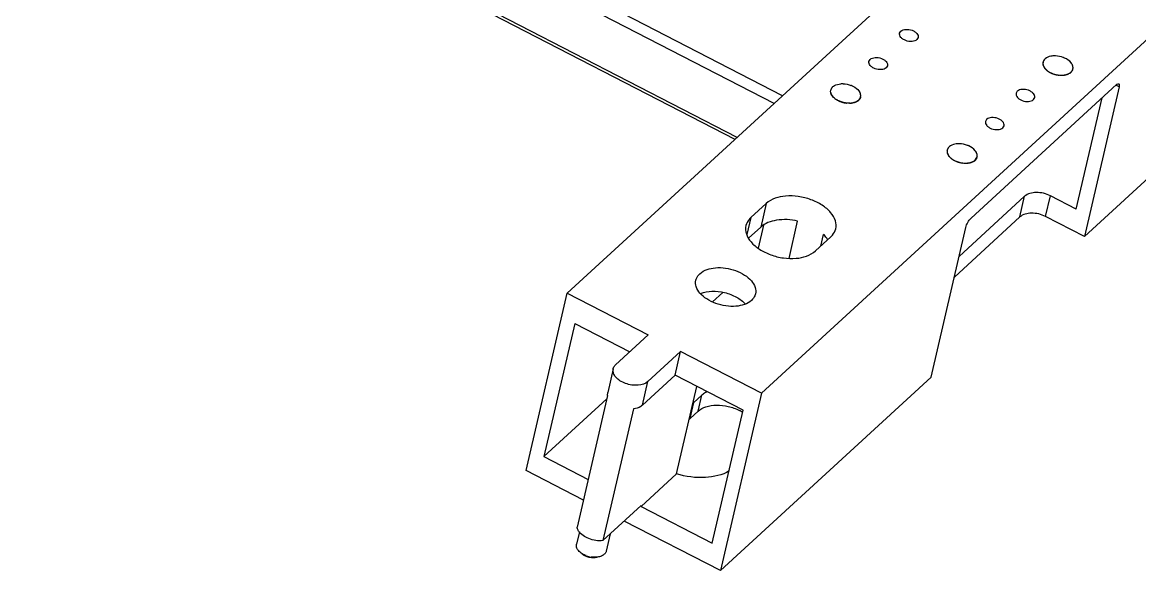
# Model space of a CAD drawing. Header units: millimetres. Extents: x 9226 to 36041, y 16031 to 21779.
# Drawn here: x 14941.2 to 15087.4, y 16582.5 to 16654.2 of the extents above; entities that cross this region are included whole.
import ezdxf

# ---------------------------------------------------------------- set-up
doc = ezdxf.new("R2010")
doc.units = ezdxf.units.MM
doc.layers.add('02___PRT_ALL_AXES', color=7, linetype='Continuous')

msp = doc.modelspace()

# ---------------------------------------------------------------- linework, layer by layer
at = {"color": 7, "linetype": 'Continuous'}
for p, q in [((15039.573, 16643.585), (14586.57, 16876.993)), ((15034.74, 16639.15), (14583.925, 16871.43)), ((15034.456, 16638.889), (14583.841, 16871.067)), ((15180.456, 16772.883), (15012.514, 16618.751)), ((15205.851, 16759.798), (15037.909, 16605.667)), ((15080.16, 16626.175), (15150.344, 16690.588)), ((15074.689, 16648.954), (15074.739, 16648.952)), ((15074.746, 16648.988), (15074.699, 16649.007)), ((15074.744, 16648.665), (15074.693, 16648.677)), ((15074.706, 16648.62), (15074.752, 16648.627)), ((15074.756, 16648.61), (15074.706, 16648.62)), ((15074.722, 16648.564), (15074.767, 16648.572)), ((15074.773, 16648.555), (15074.722, 16648.564)), ((15074.896, 16648.227), (15074.934, 16648.243)), ((15074.946, 16648.226), (15074.896, 16648.227)), ((15074.938, 16648.172), (15074.974, 16648.189)), ((15074.987, 16648.173), (15074.938, 16648.172)), ((15074.983, 16648.118), (15075.018, 16648.136)), ((15075.032, 16648.12), (15074.983, 16648.118)), ((15075.317, 16647.814), (15075.341, 16647.839)), ((15075.36, 16647.825), (15075.317, 16647.814)), ((15075.382, 16647.768), (15075.404, 16647.794)), ((15075.424, 16647.78), (15075.382, 16647.768)), ((15075.45, 16647.723), (15075.47, 16647.75)), ((15075.491, 16647.737), (15075.45, 16647.723)), ((15075.903, 16647.49), (15075.91, 16647.521)), ((15075.935, 16647.511), (15075.903, 16647.49)), ((15075.985, 16647.458), (15075.99, 16647.489)), ((15078.167, 16647.465), (15078.122, 16647.486)), ((15078.14, 16647.496), (15078.167, 16647.465)), ((15078.226, 16647.497), (15078.18, 16647.518)), ((15078.197, 16647.528), (15078.226, 16647.497)), ((15078.282, 16647.532), (15078.235, 16647.551)), ((15078.251, 16647.562), (15078.282, 16647.532)), ((15078.335, 16647.569), (15078.287, 16647.587)), ((15078.302, 16647.598), (15078.335, 16647.569)), ((15078.384, 16647.607), (15078.336, 16647.624)), ((15078.35, 16647.636), (15078.384, 16647.607)), ((15078.431, 16647.648), (15078.382, 16647.663)), ((15078.395, 16647.676), (15078.431, 16647.648)), ((15078.474, 16647.69), (15078.425, 16647.704)), ((15078.437, 16647.717), (15078.474, 16647.69)), ((15078.514, 16647.733), (15078.464, 16647.746)), ((15078.475, 16647.76), (15078.514, 16647.733)), ((15078.55, 16647.778), (15078.5, 16647.79)), ((15078.51, 16647.804), (15078.55, 16647.778)), ((15078.583, 16647.825), (15078.532, 16647.835)), ((15078.542, 16647.85), (15078.583, 16647.825)), ((15078.612, 16647.873), (15078.561, 16647.882)), ((15078.57, 16647.897), (15078.612, 16647.873)), ((15078.638, 16647.922), (15078.587, 16647.93)), ((15078.594, 16647.945), (15078.638, 16647.922)), ((15078.66, 16647.973), (15078.609, 16647.979)), ((15078.615, 16647.994), (15078.66, 16647.973)), ((15078.678, 16648.024), (15078.627, 16648.029)), ((15078.632, 16648.045), (15078.678, 16648.024)), ((15078.692, 16648.077), (15078.642, 16648.08)), ((15078.645, 16648.096), (15078.692, 16648.077)), ((15084.37, 16646.054), (15065.32, 16628.57)), ((15076.015, 16647.479), (15075.985, 16647.458)), ((15076.068, 16647.427), (15076.071, 16647.459)), ((15076.096, 16647.45), (15076.068, 16647.427)), ((15076.585, 16647.292), (15076.575, 16647.325)), ((15076.601, 16647.32), (15076.585, 16647.292)), ((15076.673, 16647.278), (15076.661, 16647.311)), ((15076.687, 16647.307), (15076.673, 16647.278)), ((15076.761, 16647.266), (15076.746, 16647.299)), ((15076.773, 16647.295), (15076.761, 16647.266)), ((15077.281, 16647.245), (15077.254, 16647.276)), ((15077.279, 16647.278), (15077.281, 16647.245)), ((15077.364, 16647.251), (15077.336, 16647.281)), ((15077.36, 16647.283), (15077.364, 16647.251)), ((15077.447, 16647.258), (15077.416, 16647.288)), ((15077.441, 16647.291), (15077.447, 16647.258)), ((15077.607, 16647.281), (15077.573, 16647.31)), ((15077.597, 16647.314), (15077.607, 16647.281)), ((15077.685, 16647.296), (15077.649, 16647.324)), ((15077.672, 16647.329), (15077.685, 16647.296)), ((15077.76, 16647.313), (15077.723, 16647.34)), ((15077.746, 16647.346), (15077.76, 16647.313)), ((15077.834, 16647.333), (15077.795, 16647.359)), ((15077.817, 16647.365), (15077.834, 16647.333)), ((15077.906, 16647.355), (15077.865, 16647.38)), ((15077.887, 16647.387), (15077.906, 16647.355)), ((15077.975, 16647.379), (15077.933, 16647.404)), ((15077.954, 16647.411), (15077.975, 16647.379)), ((15078.042, 16647.405), (15077.999, 16647.429)), ((15078.019, 16647.437), (15078.042, 16647.405)), ((15078.106, 16647.434), (15078.062, 16647.457)), ((15078.081, 16647.465), (15078.106, 16647.434)), ((15046.918, 16645.302), (15046.969, 16645.3)), ((15046.974, 16645.014), (15046.923, 16645.026)), ((15046.976, 16645.336), (15046.929, 16645.355)), ((15046.936, 16644.969), (15046.982, 16644.976)), ((15046.986, 16644.959), (15046.936, 16644.969)), ((15046.952, 16644.912), (15046.997, 16644.92)), ((15047.003, 16644.903), (15046.952, 16644.912)), ((15047.126, 16644.575), (15047.164, 16644.591)), ((15047.176, 16644.575), (15047.126, 16644.575)), ((15084.692, 16645.741), (15080.16, 16626.175)), ((15084.692, 16645.741), (15084.268, 16645.96)), ((15047.168, 16644.521), (15047.204, 16644.538)), ((15047.217, 16644.521), (15047.168, 16644.521)), ((15047.213, 16644.467), (15047.247, 16644.485)), ((15047.261, 16644.469), (15047.213, 16644.467)), ((15047.547, 16644.163), (15047.571, 16644.188)), ((15047.59, 16644.174), (15047.547, 16644.163)), ((15047.612, 16644.117), (15047.634, 16644.142)), ((15047.654, 16644.129), (15047.612, 16644.117)), ((15047.68, 16644.072), (15047.7, 16644.098)), ((15047.721, 16644.085), (15047.68, 16644.072)), ((15048.133, 16643.839), (15048.14, 16643.869)), ((15048.165, 16643.859), (15048.133, 16643.839)), ((15048.215, 16643.806), (15048.22, 16643.837)), ((15048.244, 16643.828), (15048.215, 16643.806)), ((15048.298, 16643.776), (15048.301, 16643.808)), ((15048.326, 16643.799), (15048.298, 16643.776)), ((15048.815, 16643.641), (15048.805, 16643.674)), ((15048.831, 16643.669), (15048.815, 16643.641)), ((15048.903, 16643.626), (15048.89, 16643.659)), ((15048.917, 16643.655), (15048.903, 16643.626)), ((15048.991, 16643.614), (15048.976, 16643.647)), ((15049.003, 16643.644), (15048.991, 16643.614)), ((15049.511, 16643.594), (15049.484, 16643.625)), ((15049.509, 16643.626), (15049.511, 16643.594)), ((15049.594, 16643.599), (15049.565, 16643.63)), ((15049.59, 16643.632), (15049.594, 16643.599)), ((15049.677, 16643.607), (15049.646, 16643.637)), ((15049.67, 16643.639), (15049.677, 16643.607)), ((15049.837, 16643.629), (15049.803, 16643.658)), ((15049.826, 16643.662), (15049.837, 16643.629)), ((15049.914, 16643.644), (15049.879, 16643.672)), ((15049.902, 16643.677), (15049.914, 16643.644)), ((15049.99, 16643.662), (15049.953, 16643.689)), ((15049.975, 16643.694), (15049.99, 16643.662)), ((15050.064, 16643.681), (15050.025, 16643.708)), ((15050.047, 16643.714), (15050.064, 16643.681)), ((15050.135, 16643.703), (15050.095, 16643.729)), ((15050.116, 16643.736), (15050.135, 16643.703)), ((15050.205, 16643.728), (15050.163, 16643.752)), ((15050.184, 16643.76), (15050.205, 16643.728)), ((15050.271, 16643.754), (15050.229, 16643.778)), ((15050.248, 16643.786), (15050.271, 16643.754)), ((15050.336, 16643.783), (15050.292, 16643.805)), ((15050.311, 16643.814), (15050.336, 16643.783)), ((15050.397, 16643.813), (15050.352, 16643.835)), ((15050.37, 16643.844), (15050.397, 16643.813)), ((15050.456, 16643.846), (15050.41, 16643.866)), ((15050.427, 16643.877), (15050.456, 16643.846)), ((15050.512, 16643.881), (15050.465, 16643.9)), ((15050.481, 16643.911), (15050.512, 16643.881)), ((15050.565, 16643.917), (15050.517, 16643.936)), ((15050.532, 16643.947), (15050.565, 16643.917)), ((15050.614, 16643.956), (15050.566, 16643.973)), ((15050.58, 16643.985), (15050.614, 16643.956)), ((15050.661, 16643.996), (15050.612, 16644.012)), ((15050.625, 16644.024), (15050.661, 16643.996)), ((15050.704, 16644.038), (15050.654, 16644.053)), ((15050.667, 16644.065), (15050.704, 16644.038)), ((15050.744, 16644.082), (15050.694, 16644.095)), ((15050.705, 16644.108), (15050.744, 16644.082)), ((15050.78, 16644.127), (15050.73, 16644.139)), ((15050.74, 16644.152), (15050.78, 16644.127)), ((15050.813, 16644.174), (15050.762, 16644.184)), ((15050.771, 16644.198), (15050.813, 16644.174)), ((15050.842, 16644.222), (15050.791, 16644.231)), ((15050.799, 16644.245), (15050.842, 16644.222)), ((15050.868, 16644.271), (15050.817, 16644.278)), ((15050.824, 16644.293), (15050.868, 16644.271)), ((15050.89, 16644.321), (15050.839, 16644.327)), ((15050.845, 16644.343), (15050.89, 16644.321)), ((15050.908, 16644.373), (15050.857, 16644.378)), ((15050.862, 16644.393), (15050.908, 16644.373)), ((15050.922, 16644.425), (15050.871, 16644.429)), ((15050.875, 16644.444), (15050.922, 16644.425)), ((15079.094, 16629.754), (15082.465, 16644.305)), ((15062.156, 16637.451), (15062.206, 16637.449)), ((15062.213, 16637.485), (15062.166, 16637.505)), ((15062.211, 16637.163), (15062.16, 16637.175)), ((15062.173, 16637.118), (15062.219, 16637.125)), ((15062.223, 16637.108), (15062.173, 16637.118)), ((15062.189, 16637.061), (15062.234, 16637.069)), ((15062.24, 16637.052), (15062.189, 16637.061)), ((15062.363, 16636.724), (15062.401, 16636.74)), ((15062.413, 16636.724), (15062.363, 16636.724)), ((15062.405, 16636.67), (15062.441, 16636.687)), ((15062.454, 16636.671), (15062.405, 16636.67)), ((15062.45, 16636.616), (15062.485, 16636.634)), ((15062.499, 16636.618), (15062.45, 16636.616)), ((15062.784, 16636.312), (15062.808, 16636.337)), ((15062.827, 16636.323), (15062.784, 16636.312)), ((15062.849, 16636.266), (15062.871, 16636.292)), ((15062.891, 16636.278), (15062.849, 16636.266)), ((15062.917, 16636.221), (15062.937, 16636.248)), ((15062.958, 16636.234), (15062.917, 16636.221)), ((15063.37, 16635.988), (15063.377, 16636.018)), ((15063.402, 16636.008), (15063.37, 16635.988)), ((15063.452, 16635.955), (15063.457, 16635.986)), ((15063.482, 16635.977), (15063.452, 16635.955)), ((15063.535, 16635.925), (15063.538, 16635.957)), ((15063.563, 16635.948), (15063.535, 16635.925)), ((15064.052, 16635.79), (15064.042, 16635.823)), ((15064.068, 16635.818), (15064.052, 16635.79)), ((15064.14, 16635.776), (15064.128, 16635.808)), ((15064.154, 16635.804), (15064.14, 16635.776)), ((15064.228, 16635.764), (15064.213, 16635.796)), ((15064.24, 16635.793), (15064.228, 16635.764)), ((15065.074, 16635.779), (15065.04, 16635.807)), ((15065.064, 16635.811), (15065.074, 16635.779)), ((15065.152, 16635.794), (15065.116, 16635.822)), ((15065.139, 16635.826), (15065.152, 16635.794)), ((15065.227, 16635.811), (15065.19, 16635.838)), ((15065.213, 16635.844), (15065.227, 16635.811)), ((15065.301, 16635.83), (15065.262, 16635.857)), ((15065.284, 16635.863), (15065.301, 16635.83)), ((15065.373, 16635.852), (15065.332, 16635.878)), ((15065.354, 16635.885), (15065.373, 16635.852)), ((15065.442, 16635.877), (15065.4, 16635.901)), ((15065.421, 16635.909), (15065.442, 16635.877)), ((15065.509, 16635.903), (15065.466, 16635.927)), ((15065.486, 16635.935), (15065.509, 16635.903)), ((15065.573, 16635.932), (15065.529, 16635.954)), ((15065.548, 16635.963), (15065.573, 16635.932)), ((15065.634, 16635.962), (15065.589, 16635.984)), ((15065.607, 16635.993), (15065.634, 16635.962)), ((15065.693, 16635.995), (15065.647, 16636.016)), ((15065.664, 16636.026), (15065.693, 16635.995)), ((15065.749, 16636.03), (15065.702, 16636.049)), ((15065.718, 16636.06), (15065.749, 16636.03)), ((15065.802, 16636.067), (15065.754, 16636.085)), ((15065.769, 16636.096), (15065.802, 16636.067)), ((15065.851, 16636.105), (15065.803, 16636.122)), ((15065.817, 16636.134), (15065.851, 16636.105)), ((15065.898, 16636.145), (15065.849, 16636.161)), ((15065.862, 16636.173), (15065.898, 16636.145)), ((15065.941, 16636.187), (15065.892, 16636.202)), ((15065.904, 16636.215), (15065.941, 16636.187)), ((15065.981, 16636.231), (15065.931, 16636.244)), ((15065.942, 16636.257), (15065.981, 16636.231)), ((15066.017, 16636.276), (15065.967, 16636.288)), ((15065.977, 16636.302), (15066.017, 16636.276)), ((15066.05, 16636.323), (15065.999, 16636.333)), ((15066.009, 16636.347), (15066.05, 16636.323)), ((15066.079, 16636.371), (15066.028, 16636.38)), ((15066.037, 16636.394), (15066.079, 16636.371)), ((15066.105, 16636.42), (15066.054, 16636.428)), ((15066.061, 16636.442), (15066.105, 16636.42)), ((15066.127, 16636.47), (15066.076, 16636.477)), ((15066.082, 16636.492), (15066.127, 16636.47)), ((15066.145, 16636.522), (15066.094, 16636.527)), ((15066.099, 16636.542), (15066.145, 16636.522)), ((15066.159, 16636.574), (15066.109, 16636.578)), ((15066.112, 16636.594), (15066.159, 16636.574)), ((15064.748, 16635.743), (15064.721, 16635.774)), ((15064.746, 16635.775), (15064.748, 16635.743)), ((15064.831, 16635.748), (15064.803, 16635.779)), ((15064.828, 16635.781), (15064.831, 16635.748)), ((15064.914, 16635.756), (15064.883, 16635.786)), ((15064.908, 16635.789), (15064.914, 16635.756)), ((15072.338, 16631.439), (15063.768, 16623.573)), ((15071.711, 16628.732), (15072.338, 16631.439)), ((15075.081, 16628.792), (15075.708, 16631.499)), ((15079.094, 16629.754), (15075.708, 16631.499)), ((15038.525, 16630.493), (15036.52, 16628.653)), ((15038.525, 16630.493), (15037.809, 16627.4)), ((15036.52, 16628.653), (15036.008, 16626.444)), ((15071.711, 16628.732), (15063.141, 16620.866)), ((15080.16, 16626.175), (15075.081, 16628.792)), ((15037.809, 16627.4), (15036.234, 16625.955)), ((15038.182, 16627.654), (15037.487, 16624.654)), ((15041.515, 16623.319), (15042.645, 16628.2)), ((15060.107, 16607.771), (15064.64, 16627.337)), ((15044.985, 16624.291), (15046.99, 16626.132)), ((15045.677, 16624.927), (15046.031, 16626.455)), ((15007.139, 16595.551), (15012.514, 16618.751)), ((15012.514, 16618.751), (15023.095, 16613.299)), ((15032.859, 16618.861), (15031.507, 16617.62)), ((15013.49, 16614.786), (15009.459, 16597.385)), ((15013.49, 16614.786), (15020.679, 16611.082)), ((15023.095, 16613.299), (15018.834, 16609.389)), ((15023.067, 16607.208), (15027.328, 16611.119)), ((15026.611, 16608.025), (15027.328, 16611.119)), ((15037.909, 16605.667), (15027.328, 16611.119)), ((15018.515, 16608.862), (15017.798, 16605.769)), ((15022.35, 16604.114), (15026.611, 16608.025)), ((15035.5, 16603.446), (15026.611, 16608.025)), ((15022.35, 16604.114), (15023.067, 16607.208)), ((15032.534, 16582.466), (15060.107, 16607.771)), ((15017.789, 16605.387), (15017.798, 16605.769)), ((15026.815, 16595.118), (15029.465, 16606.555)), ((15029.078, 16604.473), (15030.112, 16605.422)), ((15029.628, 16603.334), (15030.112, 16605.422)), ((15037.909, 16605.667), (15032.534, 16582.466)), ((15017.684, 16604.933), (15009.459, 16597.385)), ((15028.594, 16602.385), (15029.078, 16604.473)), ((15028.594, 16602.385), (15029.628, 16603.334)), ((15031.468, 16586.045), (15035.5, 16603.446))]:
    msp.add_line(p, q, dxfattribs=at)
for centre, radius, start, end in [((15075.469, 16648.826), 0.741, 167.39907, 170.24393), ((15075.617, 16648.837), 0.891, 191.1388, 193.6548), ((15075.666, 16648.85), 0.941, 194.75208, 197.1773), ((15075.721, 16648.867), 0.999, 198.23312, 200.564), ((15075.782, 16648.891), 1.064, 201.57731, 203.81247), ((15075.847, 16648.92), 1.135, 204.78312, 206.923), ((15075.917, 16648.956), 1.214, 207.85159, 209.89813), ((15075.99, 16648.999), 1.299, 210.78581, 212.74209), ((15076.067, 16649.049), 1.39, 213.59045, 215.46038), ((15076.145, 16649.106), 1.486, 216.27134, 218.0594), ((15076.224, 16649.169), 1.588, 218.83504, 220.54607), ((15076.304, 16649.238), 1.694, 221.28861, 222.92761), ((15076.384, 16649.313), 1.803, 223.63931, 225.21135), ((15076.462, 16649.393), 1.915, 225.89445, 227.40453), ((15076.539, 16649.477), 2.029, 228.06123, 229.51425), ((15076.613, 16649.565), 2.144, 230.1467, 231.54736), ((15076.684, 16649.655), 2.259, 232.15761, 233.51046), ((15076.751, 16649.747), 2.372, 234.10047, 235.4098), ((15076.814, 16649.839), 2.483, 235.98145, 237.25138), ((15076.872, 16649.93), 2.591, 237.80643, 239.04084), ((15076.925, 16650.019), 2.695, 239.58098, 240.78356), ((15076.972, 16650.105), 2.793, 241.31037, 242.48463), ((15077.014, 16650.186), 2.885, 242.99963, 244.14887), ((15077.05, 16650.262), 2.969, 244.6535, 245.7809), ((15077.081, 16650.331), 3.045, 246.27653, 247.38511), ((15077.107, 16650.393), 3.112, 247.87305, 248.96571), ((15077.434, 16648.814), 1.496, 295.61876, 297.39951), ((15077.479, 16648.728), 1.399, 298.20711, 300.06929), ((15077.526, 16648.649), 1.307, 300.91412, 302.86226), ((15077.573, 16648.578), 1.222, 303.74624, 305.78431), ((15077.62, 16648.514), 1.142, 306.70906, 308.84023), ((15077.655, 16648.47), 1.086, 309.81424, 310.54904), ((15077.671, 16648.452), 1.062, 310.5463, 312.03796), ((15077.71, 16648.41), 1.004, 313.04266, 315.36473), ((15077.752, 16648.369), 0.946, 316.41666, 318.83329), ((15077.79, 16648.336), 0.895, 319.92681, 322.43464), ((15077.825, 16648.309), 0.851, 323.56778, 326.16102), ((15077.856, 16648.289), 0.814, 327.33063, 330.00087), ((15077.881, 16648.275), 0.785, 331.20261, 333.93875), ((15077.901, 16648.265), 0.763, 335.1671, 337.95551), ((15077.915, 16648.26), 0.749, 339.20387, 342.02877), ((15077.922, 16648.258), 0.741, 343.28967, 346.13368), ((15077.922, 16648.258), 0.741, 347.39907, 350.24393), ((15077.127, 16650.446), 3.169, 249.44721, 250.52675), ((15077.142, 16650.49), 3.215, 251.00305, 252.07217), ((15077.153, 16650.524), 3.25, 252.54443, 253.60577), ((15077.16, 16650.547), 3.274, 254.07516, 255.1313), ((15077.163, 16650.559), 3.287, 255.59896, 256.65245), ((15077.163, 16650.559), 3.287, 257.1195, 258.17287), ((15077.161, 16650.548), 3.276, 258.64043, 259.69622), ((15077.157, 16650.526), 3.253, 260.1654, 261.22615), ((15077.152, 16650.492), 3.219, 261.6981, 262.7664), ((15077.146, 16650.447), 3.173, 263.24227, 264.32073), ((15077.134, 16650.076), 2.802, 271.27256, 272.44436), ((15077.139, 16649.978), 2.704, 272.97002, 274.16985), ((15077.147, 16649.875), 2.601, 274.70869, 275.94001), ((15077.159, 16649.769), 2.494, 276.49362, 277.76011), ((15077.174, 16649.659), 2.383, 278.33015, 279.63568), ((15077.194, 16649.547), 2.269, 280.22392, 281.57257), ((15077.217, 16649.435), 2.155, 282.18088, 283.57694), ((15077.245, 16649.323), 2.04, 284.20726, 285.65525), ((15077.276, 16649.214), 1.926, 286.30963, 287.81424), ((15077.311, 16649.107), 1.813, 288.49481, 290.06092), ((15077.35, 16649.004), 1.704, 290.76989, 292.4025), ((15077.391, 16648.906), 1.598, 293.1421, 294.84626), ((15047.699, 16645.175), 0.741, 167.39907, 170.24393), ((15047.847, 16645.186), 0.891, 191.1388, 193.6548), ((15047.896, 16645.198), 0.941, 194.75208, 197.1773), ((15047.951, 16645.216), 0.999, 198.23312, 200.564), ((15048.012, 16645.239), 1.064, 201.57731, 203.81247), ((15048.077, 16645.269), 1.135, 204.78312, 206.923), ((15048.147, 16645.305), 1.214, 207.85159, 209.89813), ((15048.22, 16645.348), 1.299, 210.78581, 212.74209), ((15048.296, 16645.398), 1.39, 213.59045, 215.46038), ((15048.375, 16645.454), 1.486, 216.27134, 218.0594), ((15048.454, 16645.517), 1.588, 218.83504, 220.54607), ((15048.534, 16645.587), 1.694, 221.28861, 222.92761), ((15048.614, 16645.662), 1.803, 223.63931, 225.21135), ((15048.692, 16645.742), 1.915, 225.89445, 227.40453), ((15048.769, 16645.826), 2.029, 228.06123, 229.51425), ((15048.843, 16645.914), 2.144, 230.1467, 231.54736), ((15048.914, 16646.004), 2.259, 232.15761, 233.51046), ((15048.981, 16646.095), 2.372, 234.10047, 235.4098), ((15049.044, 16646.187), 2.483, 235.98145, 237.25138), ((15049.101, 16646.278), 2.591, 237.80643, 239.04084), ((15049.154, 16646.367), 2.695, 239.58098, 240.78356), ((15049.202, 16646.453), 2.793, 241.31037, 242.48463), ((15049.244, 16646.535), 2.885, 242.99963, 244.14887), ((15049.28, 16646.611), 2.969, 244.6535, 245.7809), ((15049.311, 16646.68), 3.045, 246.27653, 247.38511), ((15049.337, 16646.742), 3.112, 247.87305, 248.96571), ((15049.357, 16646.795), 3.169, 249.44721, 250.52675), ((15049.372, 16646.839), 3.215, 251.00305, 252.07217), ((15049.383, 16646.872), 3.25, 252.54443, 253.60577), ((15049.39, 16646.896), 3.274, 254.07516, 255.1313), ((15049.393, 16646.907), 3.287, 255.59896, 256.65245), ((15049.393, 16646.908), 3.287, 257.1195, 258.17287), ((15049.391, 16646.897), 3.276, 258.64043, 259.69622), ((15049.387, 16646.874), 3.253, 260.1654, 261.22615), ((15049.382, 16646.84), 3.219, 261.6981, 262.7664), ((15049.376, 16646.795), 3.173, 263.24227, 264.32073), ((15049.364, 16646.424), 2.802, 271.27256, 272.44436), ((15049.369, 16646.327), 2.704, 272.97002, 274.16985), ((15049.377, 16646.224), 2.601, 274.70869, 275.94001), ((15049.388, 16646.117), 2.494, 276.49362, 277.76011), ((15049.404, 16646.007), 2.383, 278.33015, 279.63568), ((15049.424, 16645.896), 2.269, 280.22392, 281.57257), ((15049.447, 16645.783), 2.155, 282.18088, 283.57694), ((15049.475, 16645.672), 2.04, 284.20726, 285.65525), ((15049.506, 16645.562), 1.926, 286.30963, 287.81424), ((15049.541, 16645.456), 1.813, 288.49481, 290.06092), ((15049.579, 16645.353), 1.704, 290.76989, 292.4025), ((15049.621, 16645.255), 1.598, 293.1421, 294.84626), ((15049.664, 16645.163), 1.496, 295.61876, 297.39951), ((15049.709, 16645.077), 1.399, 298.20711, 300.06929), ((15049.756, 16644.998), 1.307, 300.91412, 302.86226), ((15049.803, 16644.926), 1.222, 303.74624, 305.78431), ((15049.849, 16644.863), 1.142, 306.70906, 308.84023), ((15049.885, 16644.819), 1.086, 309.81424, 310.54904), ((15049.901, 16644.801), 1.062, 310.5463, 312.03796), ((15049.94, 16644.758), 1.004, 313.04266, 315.36473), ((15049.982, 16644.718), 0.946, 316.41666, 318.83329), ((15050.02, 16644.684), 0.895, 319.92681, 322.43464), ((15050.055, 16644.658), 0.851, 323.56778, 326.16102), ((15050.086, 16644.638), 0.814, 327.33063, 330.00087), ((15050.111, 16644.623), 0.785, 331.20261, 333.93875), ((15050.131, 16644.614), 0.763, 335.1671, 337.95551), ((15050.145, 16644.608), 0.749, 339.20387, 342.02877), ((15050.152, 16644.606), 0.741, 343.28967, 346.13368), ((15050.152, 16644.606), 0.741, 347.39907, 350.24393), ((15062.936, 16637.324), 0.741, 167.39907, 170.24393), ((15063.084, 16637.335), 0.891, 191.1388, 193.6548), ((15063.133, 16637.347), 0.941, 194.75208, 197.1773), ((15063.188, 16637.365), 0.999, 198.23312, 200.564), ((15063.249, 16637.388), 1.064, 201.57731, 203.81247), ((15063.314, 16637.418), 1.135, 204.78312, 206.923), ((15063.384, 16637.454), 1.214, 207.85159, 209.89813), ((15063.457, 16637.497), 1.299, 210.78581, 212.74209), ((15063.534, 16637.547), 1.39, 213.59045, 215.46038), ((15063.612, 16637.603), 1.486, 216.27134, 218.0594), ((15063.691, 16637.666), 1.588, 218.83504, 220.54607), ((15063.771, 16637.736), 1.694, 221.28861, 222.92761), ((15063.851, 16637.811), 1.803, 223.63931, 225.21135), ((15063.929, 16637.891), 1.915, 225.89445, 227.40453), ((15064.006, 16637.975), 2.029, 228.06123, 229.51425), ((15064.08, 16638.063), 2.144, 230.1467, 231.54736), ((15064.151, 16638.153), 2.259, 232.15761, 233.51046), ((15064.218, 16638.244), 2.372, 234.10047, 235.4098), ((15064.281, 16638.336), 2.483, 235.98145, 237.25138), ((15064.339, 16638.427), 2.591, 237.80643, 239.04084), ((15064.392, 16638.516), 2.695, 239.58098, 240.78356), ((15064.439, 16638.602), 2.793, 241.31037, 242.48463), ((15064.481, 16638.684), 2.885, 242.99963, 244.14887), ((15064.517, 16638.76), 2.969, 244.6535, 245.7809), ((15064.548, 16638.829), 3.045, 246.27653, 247.38511), ((15064.574, 16638.891), 3.112, 247.87305, 248.96571), ((15064.594, 16638.944), 3.169, 249.44721, 250.52675), ((15064.609, 16638.988), 3.215, 251.00305, 252.07217), ((15064.62, 16639.022), 3.25, 252.54443, 253.60577), ((15064.627, 16639.045), 3.274, 254.07516, 255.1313), ((15064.63, 16639.057), 3.287, 255.59896, 256.65245), ((15064.63, 16639.057), 3.287, 257.1195, 258.17287), ((15064.628, 16639.046), 3.276, 258.64043, 259.69622), ((15064.624, 16639.023), 3.253, 260.1654, 261.22615), ((15064.619, 16638.989), 3.219, 261.6981, 262.7664), ((15064.613, 16638.944), 3.173, 263.24227, 264.32073), ((15064.626, 16638.266), 2.494, 276.49362, 277.76011), ((15064.641, 16638.156), 2.383, 278.33015, 279.63568), ((15064.661, 16638.045), 2.269, 280.22392, 281.57257), ((15064.684, 16637.932), 2.155, 282.18088, 283.57694), ((15064.712, 16637.821), 2.04, 284.20726, 285.65525), ((15064.743, 16637.711), 1.926, 286.30963, 287.81424), ((15064.778, 16637.605), 1.813, 288.49481, 290.06092), ((15064.817, 16637.502), 1.704, 290.76989, 292.4025), ((15064.858, 16637.404), 1.598, 293.1421, 294.84626), ((15064.901, 16637.312), 1.496, 295.61876, 297.39951), ((15064.946, 16637.226), 1.399, 298.20711, 300.06929), ((15064.993, 16637.147), 1.307, 300.91412, 302.86226), ((15065.04, 16637.076), 1.222, 303.74624, 305.78431), ((15065.087, 16637.012), 1.142, 306.70906, 308.84023), ((15065.122, 16636.968), 1.086, 309.81424, 310.54904), ((15065.138, 16636.95), 1.062, 310.5463, 312.03796), ((15065.177, 16636.907), 1.004, 313.04266, 315.36473), ((15065.219, 16636.867), 0.946, 316.41666, 318.83329), ((15065.257, 16636.833), 0.895, 319.92681, 322.43464), ((15065.292, 16636.807), 0.851, 323.56778, 326.16102), ((15065.323, 16636.787), 0.814, 327.33063, 330.00087), ((15065.348, 16636.773), 0.785, 331.20261, 333.93875), ((15065.368, 16636.763), 0.763, 335.1671, 337.95551), ((15065.382, 16636.758), 0.749, 339.20387, 342.02877), ((15065.389, 16636.755), 0.741, 343.28967, 346.13368), ((15065.389, 16636.755), 0.741, 347.39907, 350.24393), ((15064.601, 16638.573), 2.802, 271.27256, 272.44436), ((15064.606, 16638.476), 2.704, 272.97002, 274.16985), ((15064.614, 16638.373), 2.601, 274.70869, 275.94001), ((15027.289, 16606.423), 2.647, 309.72692, 312.52952), ((15026.805, 16604.335), 2.647, 309.72692, 312.52952), ((15032.565, 16598.657), 5.367, 57.33377, 62.78688), ((15016.126, 16587.474), 3.259, 249.25423, 261.48364)]:
    msp.add_arc(centre, radius, start, end, dxfattribs=at)
for points, knots in [([(15084.37, 16646.054), (15084.397, 16646.078), (15084.471, 16646.141), (15084.59, 16646.2), (15084.649, 16646.17)], [0, 0, 0, 0, 0.3478604, 1, 1, 1, 1]), ([(15084.649, 16646.17), (15084.697, 16646.145), (15084.745, 16645.973), (15084.714, 16645.834), (15084.692, 16645.741)], [0, 0, 0, 0, 0.3592392, 1, 1, 1, 1]), ([(15047.629, 16627.184), (15047.709, 16627.529), (15047.647, 16628.337), (15046.963, 16629.425), (15045.837, 16630.356), (15044.384, 16631.059), (15042.749, 16631.461), (15040.731, 16631.542), (15039.194, 16631.107), (15038.525, 16630.493)], [0, 0, 0, 0, 0.0926728, 0.2002185, 0.3273771, 0.4699023, 0.618625, 0.7627364, 1, 1, 1, 1]), ([(15075.708, 16631.499), (15075.141, 16631.791), (15073.981, 16632.074), (15072.727, 16631.796), (15072.338, 16631.439)], [0, 0, 0, 0, 0.5469317, 1, 1, 1, 1]), ([(15036.52, 16628.653), (15036.44, 16628.579), (15036.153, 16628.281), (15035.95, 16627.897), (15035.881, 16627.6)], [0, 0, 0, 0, 0.2636991, 1, 1, 1, 1]), ([(15064.64, 16627.337), (15064.695, 16627.576), (15064.887, 16628.013), (15065.152, 16628.416), (15065.32, 16628.57)], [0, 0, 0, 0, 0.5171676, 1, 1, 1, 1]), ([(15075.081, 16628.792), (15074.514, 16629.084), (15073.354, 16629.367), (15072.1, 16629.089), (15071.711, 16628.732)], [0, 0, 0, 0, 0.5469317, 1, 1, 1, 1]), ([(15035.881, 16627.6), (15035.801, 16627.255), (15035.863, 16626.447), (15036.547, 16625.36), (15037.673, 16624.428), (15039.126, 16623.726), (15040.761, 16623.323), (15042.779, 16623.243), (15044.316, 16623.677), (15044.985, 16624.291)], [0, 0, 0, 0, 0.0926728, 0.2002185, 0.3273771, 0.4699023, 0.618625, 0.7627364, 1, 1, 1, 1]), ([(15042.645, 16628.2), (15041.742, 16628.399), (15040.044, 16628.508), (15038.362, 16627.908), (15037.809, 16627.4)], [0, 0, 0, 0, 0.5518144, 1, 1, 1, 1]), ([(15046.99, 16626.132), (15047.071, 16626.205), (15047.358, 16626.503), (15047.56, 16626.887), (15047.629, 16627.184)], [0, 0, 0, 0, 0.2636991, 1, 1, 1, 1]), ([(15046.562, 16625.79), (15046.526, 16625.848), (15046.368, 16626.084), (15046.183, 16626.301), (15046.031, 16626.455)], [0, 0, 0, 0, 0.2400781, 1, 1, 1, 1]), ([(15023.067, 16607.208), (15022.732, 16606.901), (15021.677, 16606.603), (15020.386, 16606.808), (15019.41, 16607.276), (15018.848, 16607.742), (15018.506, 16608.286), (15018.475, 16608.69), (15018.515, 16608.862)], [0, 0, 0, 0, 0.2376607, 0.5293181, 0.672079, 0.7994496, 0.9071749, 1, 1, 1, 1]), ([(15018.515, 16608.862), (15018.526, 16608.911), (15018.589, 16609.109), (15018.719, 16609.283), (15018.834, 16609.389)], [0, 0, 0, 0, 0.2422925, 1, 1, 1, 1]), ([(15030.807, 16605.867), (15030.74, 16605.837), (15030.493, 16605.716), (15030.261, 16605.559), (15030.112, 16605.422)], [0, 0, 0, 0, 0.2645748, 1, 1, 1, 1]), ([(15022.35, 16604.114), (15022.28, 16604.05), (15021.934, 16603.797), (15021.504, 16603.681), (15021.175, 16603.642)], [0, 0, 0, 0, 0.2222263, 1, 1, 1, 1]), ([(15029.628, 16603.334), (15029.916, 16603.599), (15030.71, 16604.001), (15032.085, 16604.186), (15033.584, 16604.016), (15034.563, 16603.665), (15035.019, 16603.43)], [0, 0, 0, 0, 0.2074169, 0.4550849, 0.727612, 1, 1, 1, 1]), ([(15033.707, 16595.508), (15032.773, 16594.959), (15030.383, 16594.434), (15028.023, 16594.755), (15026.815, 16595.118)], [0, 0, 0, 0, 0.4619141, 1, 1, 1, 1]), ([(15014.202, 16584.867), (15014.031, 16585.011), (15013.749, 16585.323), (15013.675, 16585.758), (15013.716, 16585.936)], [0, 0, 0, 0, 0.5514281, 1, 1, 1, 1]), ([(15014.972, 16584.427), (15014.899, 16584.454), (15014.626, 16584.57), (15014.369, 16584.726), (15014.202, 16584.867)], [0, 0, 0, 0, 0.2622387, 1, 1, 1, 1]), ([(15017.613, 16585.033), (15017.586, 16584.914), (15017.505, 16584.761), (15017.39, 16584.641), (15017.358, 16584.612)], [0, 0, 0, 0, 0.7366403, 1, 1, 1, 1]), ([(15016.357, 16584.199), (15016.237, 16584.169), (15015.717, 16584.103), (15015.178, 16584.225), (15014.823, 16584.407)], [0, 0, 0, 0, 0.2364764, 1, 1, 1, 1]), ([(15016.707, 16584.286), (15016.626, 16584.266), (15016.275, 16584.201), (15015.913, 16584.211), (15015.643, 16584.251)], [0, 0, 0, 0, 0.2355152, 1, 1, 1, 1]), ([(15017.358, 16584.612), (15017.317, 16584.574), (15017.124, 16584.424), (15016.89, 16584.332), (15016.707, 16584.286)], [0, 0, 0, 0, 0.2280842, 1, 1, 1, 1])]:
    msp.add_open_spline(points, degree=3, knots=knots, dxfattribs=at)
msp.add_open_spline([(15014.823, 16584.407), (15014.701, 16584.47), (15014.584, 16584.546), (15014.478, 16584.634)], degree=3, dxfattribs=at)
at = {"layer": '02___PRT_ALL_AXES', "color": 7, "linetype": 'Continuous'}
for p, q in [((15040.678, 16644.599), (14587.675, 16878.008)), ((15055.979, 16652.764), (15056.139, 16653.027)), ((15058.415, 16652.2), (15058.255, 16651.937)), ((15051.969, 16649.083), (15052.129, 16649.346)), ((15054.404, 16648.519), (15054.245, 16648.256)), ((15071.376, 16645.176), (15071.217, 16644.913)), ((15073.493, 16644.086), (15073.652, 16644.349)), ((15067.366, 16641.495), (15067.206, 16641.232)), ((15069.482, 16640.405), (15069.642, 16640.668)), ((15017.789, 16605.387), (15013.793, 16588.141)), ((15021.175, 16603.642), (15017.179, 16586.397)), ((15009.459, 16597.385), (15015.244, 16594.404)), ((15014.617, 16591.698), (15007.139, 16595.551)), ((15026.815, 16595.118), (15022.157, 16590.843)), ((15017.179, 16586.397), (15022.192, 16590.997)), ((15022.157, 16590.843), (15022.192, 16590.997)), ((15022.157, 16590.843), (15031.468, 16586.045)), ((15032.534, 16582.466), (15019.957, 16588.946)), ((15014.089, 16587.543), (15013.717, 16585.936)), ((15018.132, 16587.271), (15017.613, 16585.033))]:
    msp.add_line(p, q, dxfattribs=at)
for centre, radius, start, end in [((15075.465, 16648.827), 0.737, 166.95367, 169.87361), ((15075.463, 16648.827), 0.735, 162.61873, 166.95188), ((15075.471, 16648.825), 0.744, 158.5839, 162.60872), ((15075.495, 16648.815), 0.769, 153.258, 158.57124), ((15075.68, 16648.676), 1.002, 132.54084, 134.28656), ((15075.704, 16648.65), 1.037, 130.7735, 132.53842), ((15076.259, 16646.975), 2.834, 88.13942, 94.35974), ((15076.293, 16646.712), 3.089, 67.48636, 69.20645), ((15076.313, 16646.761), 3.035, 65.80155, 67.48699), ((15075.649, 16648.845), 0.923, 194.22151, 196.13763), ((15076.12, 16649.086), 1.455, 215.12265, 217.97451), ((15076.189, 16649.14), 1.543, 217.96821, 219.92707), ((15076.731, 16649.718), 2.338, 233.36725, 235.42406), ((15076.79, 16649.804), 2.441, 235.4225, 237.05137), ((15077.682, 16648.44), 1.046, 310.03823, 312.53211), ((15077.571, 16648.176), 1.106, 22.72281, 25.94473), ((15077.646, 16648.207), 1.024, 18.48957, 22.73353), ((15077.922, 16648.258), 0.742, 339.38551, 342.61215), ((15077.707, 16648.228), 0.96, 16.14065, 18.46716), ((15077.743, 16648.238), 0.923, 14.22151, 16.13763), ((15077.928, 16648.256), 0.735, 342.61873, 346.95188), ((15077.781, 16648.248), 0.884, 10.227, 14.23279), ((15077.926, 16648.257), 0.737, 346.9539, 350.09443), ((15077.822, 16648.255), 0.842, 6.27083, 10.22308), ((15077.92, 16648.258), 0.743, 350.09456, 352.76051), ((15077.895, 16648.26), 0.768, 352.81356, 2.24375), ((15077.856, 16648.259), 0.808, 2.21818, 6.26788), ((15048.488, 16643.324), 2.834, 88.13942, 94.35974), ((15077.142, 16649.945), 2.67, 273.0236, 274.70886), ((15077.15, 16649.844), 2.569, 274.70899, 276.57748), ((15077.324, 16649.069), 1.773, 288.65159, 290.81393), ((15077.36, 16648.975), 1.673, 290.81339, 293.34279), ((15047.695, 16645.175), 0.737, 166.95367, 169.87361), ((15047.693, 16645.176), 0.735, 162.61873, 166.95188), ((15047.879, 16645.194), 0.923, 194.22151, 196.13763), ((15047.701, 16645.173), 0.744, 158.5839, 162.60872), ((15047.725, 16645.164), 0.769, 153.258, 158.57124), ((15047.759, 16645.146), 0.807, 147.92593, 153.25041), ((15047.794, 16645.125), 0.848, 144.01445, 147.9328), ((15047.827, 16645.101), 0.889, 140.17362, 144.0125), ((15047.873, 16645.062), 0.95, 134.25168, 140.14615), ((15048.356, 16645.44), 1.463, 215.12845, 218.45793), ((15047.91, 16645.024), 1.002, 132.54084, 134.28656), ((15047.933, 16644.999), 1.037, 130.7735, 132.53842), ((15048.522, 16643.06), 3.089, 67.48636, 69.20645), ((15048.543, 16643.11), 3.035, 65.80155, 67.48699), ((15049.801, 16644.524), 1.106, 22.72281, 25.94473), ((15049.876, 16644.556), 1.024, 18.48957, 22.73353), ((15049.953, 16644.581), 0.943, 14.24445, 18.48566), ((15050.01, 16644.596), 0.884, 10.227, 14.23279), ((15050.051, 16644.604), 0.842, 6.27083, 10.22308), ((15050.125, 16644.609), 0.768, 352.81356, 2.24375), ((15050.085, 16644.608), 0.808, 2.21818, 6.26788), ((15048.427, 16645.495), 1.553, 218.44234, 219.9234), ((15048.961, 16646.067), 2.338, 233.36725, 235.42406), ((15049.02, 16646.152), 2.441, 235.4225, 237.05137), ((15049.372, 16646.293), 2.67, 273.0236, 274.70886), ((15049.38, 16646.192), 2.569, 274.70899, 276.57748), ((15049.554, 16645.417), 1.773, 288.65159, 290.81393), ((15049.59, 16645.324), 1.673, 290.81339, 293.34279), ((15049.911, 16644.789), 1.046, 310.03823, 312.53211), ((15050.152, 16644.607), 0.742, 339.38551, 342.61215), ((15050.158, 16644.605), 0.735, 342.61873, 346.95188), ((15050.156, 16644.605), 0.737, 346.9539, 350.09443), ((15050.15, 16644.606), 0.743, 350.09456, 352.76051), ((15062.932, 16637.324), 0.737, 166.95367, 169.87361), ((15062.93, 16637.325), 0.735, 162.61873, 166.95188), ((15062.938, 16637.322), 0.744, 158.5839, 162.60872), ((15062.962, 16637.313), 0.769, 153.258, 158.57124), ((15063.147, 16637.173), 1.002, 132.54084, 134.28656), ((15063.171, 16637.148), 1.037, 130.7735, 132.53842), ((15063.726, 16635.473), 2.834, 88.13942, 94.35974), ((15063.76, 16635.209), 3.089, 67.48636, 69.20645), ((15063.78, 16635.259), 3.035, 65.80155, 67.48699), ((15063.116, 16637.343), 0.923, 194.22151, 196.13763), ((15063.587, 16637.584), 1.455, 215.12265, 217.97451), ((15063.656, 16637.638), 1.543, 217.96821, 219.92707), ((15064.198, 16638.216), 2.338, 233.36725, 235.42406), ((15064.257, 16638.301), 2.441, 235.4225, 237.05137), ((15064.791, 16637.566), 1.773, 288.65159, 290.81393), ((15064.827, 16637.473), 1.673, 290.81339, 293.34279), ((15065.149, 16636.938), 1.046, 310.03823, 312.53211), ((15065.038, 16636.674), 1.106, 22.72281, 25.94473), ((15065.113, 16636.705), 1.024, 18.48957, 22.73353), ((15065.389, 16636.756), 0.742, 339.38551, 342.61215), ((15065.174, 16636.726), 0.96, 16.14065, 18.46716), ((15065.21, 16636.736), 0.923, 14.22151, 16.13763), ((15065.395, 16636.754), 0.735, 342.61873, 346.95188), ((15065.248, 16636.745), 0.884, 10.227, 14.23279), ((15065.393, 16636.754), 0.737, 346.9539, 350.09443), ((15065.289, 16636.753), 0.842, 6.27083, 10.22308), ((15065.387, 16636.755), 0.743, 350.09456, 352.76051), ((15065.362, 16636.758), 0.768, 352.81356, 2.24375), ((15065.323, 16636.757), 0.808, 2.21818, 6.26788), ((15064.609, 16638.442), 2.67, 273.0236, 274.70886), ((15064.617, 16638.341), 2.569, 274.70899, 276.57748)]:
    msp.add_arc(centre, radius, start, end, dxfattribs=at)
for points, knots in [([(15058.255, 16651.937), (15058.088, 16651.783), (15057.56, 16651.634), (15056.915, 16651.737), (15056.427, 16651.971), (15056.146, 16652.204), (15055.975, 16652.476), (15055.959, 16652.678), (15055.979, 16652.764)], [0, 0, 0, 0, 0.2376781, 0.529309, 0.6720609, 0.7994294, 0.9071561, 1, 1, 1, 1]), ([(15056.139, 16653.027), (15056.306, 16653.181), (15056.834, 16653.33), (15057.479, 16653.227), (15057.967, 16652.993), (15058.248, 16652.76), (15058.42, 16652.488), (15058.435, 16652.286), (15058.415, 16652.2)], [0, 0, 0, 0, 0.2376781, 0.529309, 0.6720609, 0.7994294, 0.9071561, 1, 1, 1, 1]), ([(15054.245, 16648.256), (15054.078, 16648.102), (15053.55, 16647.953), (15052.905, 16648.056), (15052.417, 16648.29), (15052.136, 16648.523), (15051.964, 16648.795), (15051.949, 16648.997), (15051.969, 16649.083)], [0, 0, 0, 0, 0.2376781, 0.529309, 0.6720609, 0.7994294, 0.9071561, 1, 1, 1, 1]), ([(15052.129, 16649.346), (15052.296, 16649.5), (15052.823, 16649.649), (15053.469, 16649.546), (15053.957, 16649.312), (15054.238, 16649.079), (15054.409, 16648.807), (15054.425, 16648.605), (15054.404, 16648.519)], [0, 0, 0, 0, 0.2376781, 0.529309, 0.6720609, 0.7994294, 0.9071561, 1, 1, 1, 1]), ([(15076.043, 16649.802), (15075.942, 16649.794), (15075.583, 16649.745), (15075.224, 16649.606), (15075.026, 16649.435)], [0, 0, 0, 0, 0.2800492, 1, 1, 1, 1]), ([(15078.565, 16648.66), (15078.522, 16648.748), (15078.273, 16649.126), (15077.877, 16649.386), (15077.557, 16649.53)], [0, 0, 0, 0, 0.2191289, 1, 1, 1, 1]), ([(15074.762, 16648.589), (15074.771, 16648.56), (15074.812, 16648.44), (15074.874, 16648.328), (15074.93, 16648.249)], [0, 0, 0, 0, 0.2379656, 1, 1, 1, 1]), ([(15075.006, 16648.15), (15075.029, 16648.122), (15075.13, 16648.01), (15075.244, 16647.911), (15075.336, 16647.842)], [0, 0, 0, 0, 0.2387928, 1, 1, 1, 1]), ([(15075.916, 16647.518), (15076.24, 16647.384), (15076.704, 16647.276), (15077.169, 16647.272), (15077.283, 16647.278)], [0, 0, 0, 0, 0.7553619, 1, 1, 1, 1]), ([(15078.023, 16647.439), (15078.054, 16647.453), (15078.171, 16647.508), (15078.281, 16647.578), (15078.354, 16647.639)], [0, 0, 0, 0, 0.2634313, 1, 1, 1, 1]), ([(15078.389, 16647.669), (15078.414, 16647.693), (15078.508, 16647.788), (15078.581, 16647.905), (15078.616, 16647.997)], [0, 0, 0, 0, 0.2613302, 1, 1, 1, 1]), ([(15047.256, 16645.784), (15047.317, 16645.837), (15047.62, 16646.043), (15047.991, 16646.128), (15048.273, 16646.15)], [0, 0, 0, 0, 0.2216363, 1, 1, 1, 1]), ([(15077.444, 16647.291), (15077.484, 16647.296), (15077.635, 16647.317), (15077.784, 16647.353), (15077.891, 16647.389)], [0, 0, 0, 0, 0.2597263, 1, 1, 1, 1]), ([(15047.16, 16644.598), (15047.141, 16644.625), (15047.071, 16644.731), (15047.018, 16644.848), (15046.992, 16644.937)], [0, 0, 0, 0, 0.2634372, 1, 1, 1, 1]), ([(15049.787, 16645.878), (15049.902, 16645.827), (15050.297, 16645.619), (15050.654, 16645.298), (15050.795, 16645.008)], [0, 0, 0, 0, 0.2816296, 1, 1, 1, 1]), ([(15071.217, 16644.913), (15071.197, 16644.827), (15071.212, 16644.625), (15071.383, 16644.353), (15071.665, 16644.12), (15072.152, 16643.886), (15072.798, 16643.783), (15073.325, 16643.932), (15073.493, 16644.086)], [0, 0, 0, 0, 0.0928439, 0.2005706, 0.3279391, 0.470691, 0.7623219, 1, 1, 1, 1]), ([(15073.652, 16644.349), (15073.672, 16644.435), (15073.657, 16644.637), (15073.486, 16644.909), (15073.204, 16645.142), (15072.716, 16645.376), (15072.071, 16645.479), (15071.544, 16645.33), (15071.376, 16645.176)], [0, 0, 0, 0, 0.0928439, 0.2005706, 0.3279391, 0.470691, 0.7623219, 1, 1, 1, 1]), ([(15047.566, 16644.191), (15047.535, 16644.215), (15047.416, 16644.307), (15047.307, 16644.413), (15047.236, 16644.498)], [0, 0, 0, 0, 0.2613325, 1, 1, 1, 1]), ([(15049.512, 16643.626), (15049.399, 16643.62), (15048.934, 16643.625), (15048.47, 16643.732), (15048.146, 16643.867)], [0, 0, 0, 0, 0.2446381, 1, 1, 1, 1]), ([(15050.121, 16643.737), (15050.086, 16643.726), (15049.94, 16643.681), (15049.789, 16643.653), (15049.674, 16643.64)], [0, 0, 0, 0, 0.2402518, 1, 1, 1, 1]), ([(15050.584, 16643.988), (15050.561, 16643.968), (15050.458, 16643.889), (15050.343, 16643.827), (15050.253, 16643.788)], [0, 0, 0, 0, 0.2372807, 1, 1, 1, 1]), ([(15050.846, 16644.346), (15050.811, 16644.253), (15050.738, 16644.137), (15050.644, 16644.042), (15050.618, 16644.018)], [0, 0, 0, 0, 0.7386698, 1, 1, 1, 1]), ([(15069.642, 16640.668), (15069.662, 16640.755), (15069.646, 16640.957), (15069.475, 16641.228), (15069.194, 16641.461), (15068.706, 16641.695), (15068.061, 16641.798), (15067.533, 16641.649), (15067.366, 16641.495)], [0, 0, 0, 0, 0.0928439, 0.2005706, 0.3279391, 0.470691, 0.7623219, 1, 1, 1, 1]), ([(15067.206, 16641.232), (15067.186, 16641.146), (15067.201, 16640.944), (15067.373, 16640.672), (15067.654, 16640.439), (15068.142, 16640.205), (15068.787, 16640.102), (15069.315, 16640.251), (15069.482, 16640.405)], [0, 0, 0, 0, 0.0928439, 0.2005706, 0.3279391, 0.470691, 0.7623219, 1, 1, 1, 1]), ([(15063.51, 16638.299), (15063.409, 16638.291), (15063.05, 16638.243), (15062.691, 16638.104), (15062.493, 16637.933)], [0, 0, 0, 0, 0.2800492, 1, 1, 1, 1]), ([(15066.032, 16637.157), (15065.989, 16637.246), (15065.74, 16637.624), (15065.344, 16637.884), (15065.024, 16638.028)], [0, 0, 0, 0, 0.2191289, 1, 1, 1, 1]), ([(15062.229, 16637.086), (15062.238, 16637.057), (15062.279, 16636.938), (15062.341, 16636.826), (15062.397, 16636.747)], [0, 0, 0, 0, 0.2379656, 1, 1, 1, 1]), ([(15062.473, 16636.648), (15062.496, 16636.62), (15062.597, 16636.508), (15062.711, 16636.409), (15062.803, 16636.34)], [0, 0, 0, 0, 0.2387928, 1, 1, 1, 1]), ([(15063.383, 16636.016), (15063.707, 16635.882), (15064.171, 16635.774), (15064.636, 16635.769), (15064.75, 16635.775)], [0, 0, 0, 0, 0.7553619, 1, 1, 1, 1]), ([(15064.911, 16635.789), (15064.951, 16635.794), (15065.102, 16635.815), (15065.251, 16635.85), (15065.358, 16635.886)], [0, 0, 0, 0, 0.2597263, 1, 1, 1, 1]), ([(15065.49, 16635.937), (15065.521, 16635.95), (15065.638, 16636.005), (15065.748, 16636.076), (15065.821, 16636.137)], [0, 0, 0, 0, 0.2634313, 1, 1, 1, 1]), ([(15065.856, 16636.167), (15065.881, 16636.191), (15065.975, 16636.286), (15066.048, 16636.403), (15066.083, 16636.495)], [0, 0, 0, 0, 0.2613302, 1, 1, 1, 1]), ([(15029.336, 16620.473), (15029.354, 16620.551), (15029.455, 16620.868), (15029.662, 16621.145), (15029.847, 16621.315)], [0, 0, 0, 0, 0.2421481, 1, 1, 1, 1]), ([(15029.847, 16621.315), (15030.382, 16621.806), (15031.612, 16622.154), (15033.226, 16622.09), (15034.534, 16621.768), (15035.696, 16621.206), (15036.597, 16620.46), (15037.144, 16619.591), (15037.193, 16618.944), (15037.129, 16618.668)], [0, 0, 0, 0, 0.2372645, 0.3813776, 0.5300998, 0.6726233, 0.7997822, 0.9073297, 1, 1, 1, 1]), ([(15036.619, 16617.826), (15036.083, 16617.335), (15034.854, 16616.987), (15033.239, 16617.051), (15031.932, 16617.374), (15030.769, 16617.935), (15029.869, 16618.681), (15029.321, 16619.55), (15029.272, 16620.197), (15029.336, 16620.473)], [0, 0, 0, 0, 0.2372645, 0.3813776, 0.5300998, 0.6726233, 0.7997822, 0.9073297, 1, 1, 1, 1]), ([(15029.958, 16618.722), (15030.422, 16618.905), (15031.485, 16619.084), (15033.103, 16618.909), (15034.627, 16618.346), (15035.495, 16617.711), (15035.826, 16617.341)], [0, 0, 0, 0, 0.236425, 0.5007449, 0.7646448, 1, 1, 1, 1]), ([(15037.129, 16618.668), (15037.111, 16618.59), (15037.011, 16618.273), (15036.804, 16617.996), (15036.619, 16617.826)], [0, 0, 0, 0, 0.2421481, 1, 1, 1, 1]), ([(15013.991, 16587.653), (15013.965, 16587.693), (15013.877, 16587.845), (15013.815, 16588.014), (15013.793, 16588.141)], [0, 0, 0, 0, 0.2653942, 1, 1, 1, 1]), ([(15017.179, 16586.397), (15016.56, 16586.324), (15015.357, 16586.504), (15014.291, 16587.185), (15013.991, 16587.653)], [0, 0, 0, 0, 0.5287814, 1, 1, 1, 1])]:
    msp.add_open_spline(points, degree=3, knots=knots, dxfattribs=at)
for points in [[(15074.74, 16648.956), (15074.72, 16648.845), (15074.727, 16648.728), (15074.754, 16648.619)], [(15074.98, 16649.393), (15074.911, 16649.326), (15074.852, 16649.247), (15074.808, 16649.161)], [(15077.389, 16649.599), (15077.059, 16649.725), (15076.704, 16649.797), (15076.351, 16649.808)], [(15075.462, 16647.755), (15075.605, 16647.662), (15075.758, 16647.584), (15075.916, 16647.518)], [(15048.581, 16646.157), (15048.933, 16646.146), (15049.289, 16646.073), (15049.619, 16645.948)], [(15046.984, 16644.967), (15046.956, 16645.076), (15046.95, 16645.194), (15046.97, 16645.305)], [(15048.146, 16643.867), (15047.988, 16643.932), (15047.835, 16644.011), (15047.692, 16644.104)], [(15062.207, 16637.454), (15062.187, 16637.343), (15062.194, 16637.225), (15062.221, 16637.116)], [(15062.447, 16637.891), (15062.378, 16637.824), (15062.319, 16637.745), (15062.275, 16637.659)], [(15064.856, 16638.097), (15064.526, 16638.222), (15064.171, 16638.295), (15063.818, 16638.306)], [(15062.929, 16636.253), (15063.072, 16636.16), (15063.225, 16636.081), (15063.383, 16636.016)]]:
    msp.add_open_spline(points, degree=3, dxfattribs=at)

doc.saveas('drawing.dxf')
